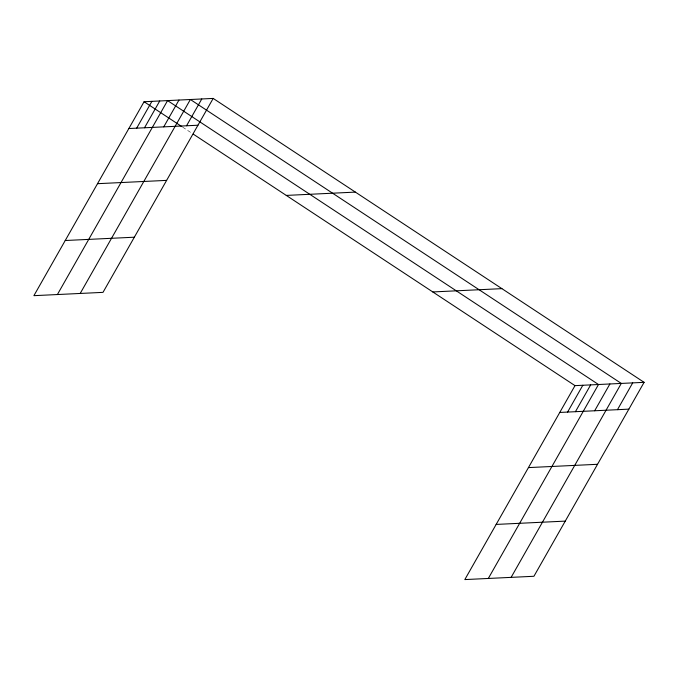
<?xml version="1.0" encoding="UTF-8"?>
<svg xmlns="http://www.w3.org/2000/svg" width="678" height="678" viewBox="0 0 678 678"><rect width="100%" height="100%" fill="white"/><g stroke="black" fill="none" stroke-linecap="round" stroke-linejoin="round"><path stroke-width="0.51" stroke-dasharray="3.39 2.54" d="M182.704 127.167L191.476 132.956"/><path stroke-width="1.02" d="M213.18 98.42L144.075 101.725L33.9 295.667L103.005 292.362L213.18 98.42L644.1 382.333L533.925 576.275L464.82 579.58L574.995 385.638L644.1 382.333M136.676 128.159L151.906 101.353M144.507 127.786L159.737 100.971M57.393 294.549L167.576 100.598L598.496 384.511L488.313 578.461M163.745 126.862L178.975 100.056M80.199 293.455L190.374 99.505L621.294 383.417L511.119 577.368M186.552 125.777L201.781 98.963M567.596 412.071L582.826 385.257M575.427 411.699L590.657 384.884M594.665 410.775L609.895 383.968M617.472 409.681L632.701 382.875M128.845 128.532L197.951 125.227M97.513 183.687L166.619 180.382M286.277 195.417L355.382 192.111M65.232 240.512L134.337 237.207M432.793 291.947L501.898 288.642M559.765 412.444L628.87 409.139M528.433 467.6L597.538 464.294M496.152 524.425L565.257 521.119M144.075 101.725L181.823 126.591M193.238 134.108L574.995 385.638"/></g></svg>
